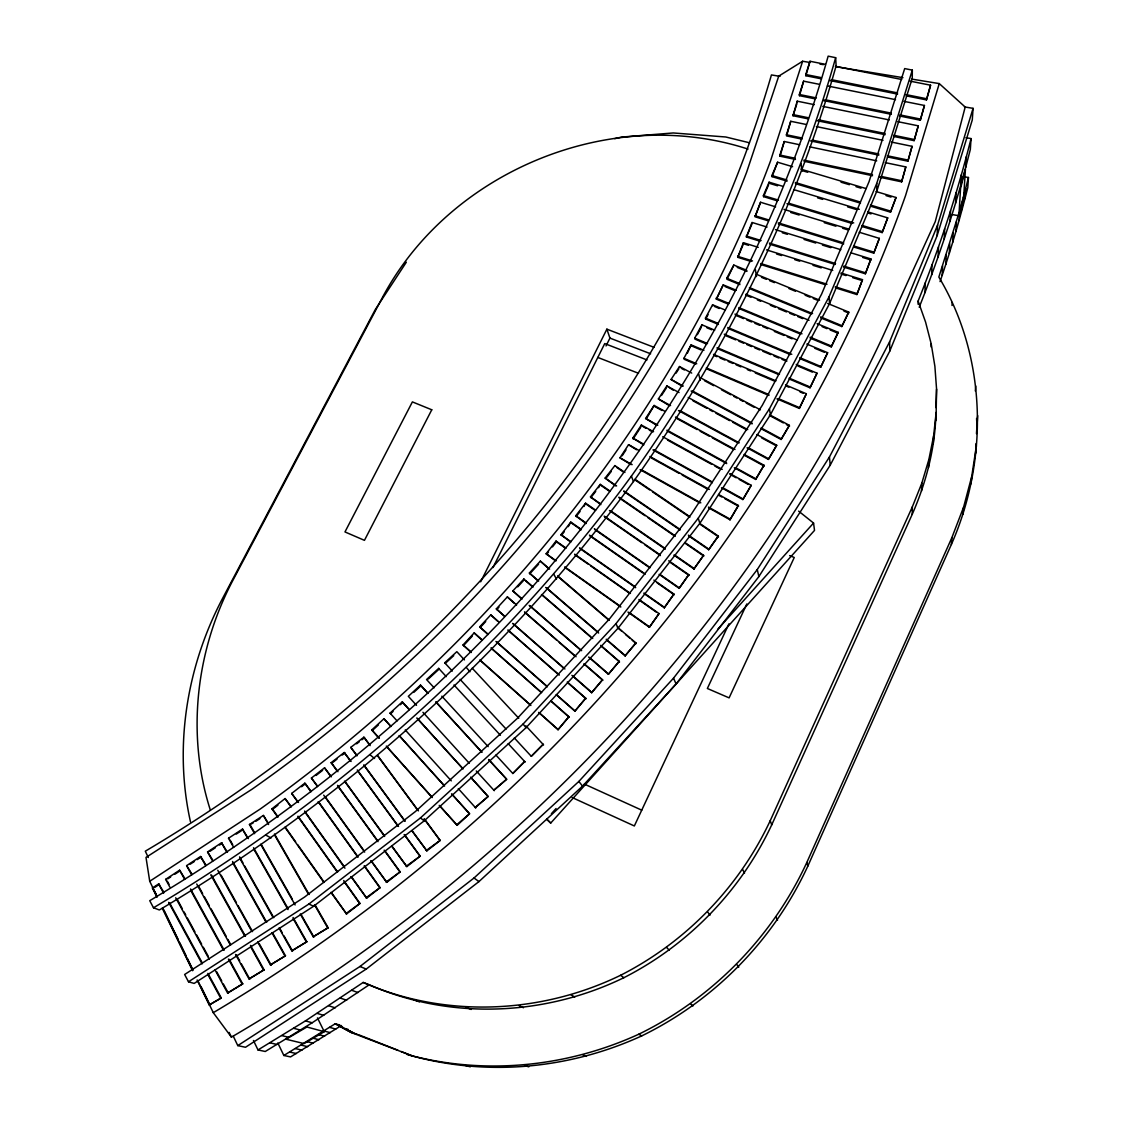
<?xml version="1.0" encoding="UTF-8"?>
<svg xmlns="http://www.w3.org/2000/svg" width="1123" height="1123" viewBox="0 0 1123 1123"><rect width="100%" height="100%" fill="white"/><g stroke="black" fill="none" stroke-linecap="round" stroke-linejoin="round"><path stroke-width="1.5" d="M879.365 177.153L901.629 181.842L905.812 166.92L885.261 162.624M905.812 166.92L901.629 181.842M887.381 156.911L907.889 161.179L912.058 146.327L891.55 142.088M912.325 70.131L912.255 78.273L876.895 190.98L829.56 303.575L770.434 414.752L699.826 523.346L618.155 628.08L526.041 727.69L424.213 820.843L313.598 906.275L194.153 983.425L188.496 981.783L184.635 974.497L304.572 897.066L415.37 811.578L517.366 718.355L609.663 618.717L691.501 513.941L762.278 405.333L821.587 294.142L869.09 181.561L904.689 68.573L912.325 70.131L876.712 183.554L829.013 296.879L769.423 408.828L698.253 518.194L615.937 623.7L523.079 724.054L420.437 817.937L308.909 904.029L188.496 981.783M912.058 146.327L907.889 161.179M893.641 136.43L914.108 140.642L918.263 125.832L897.796 121.663M918.263 125.832L914.108 140.642M253.461 1040.488L257.995 1049.935L305.442 1020.891L363.192 982.443L369.256 984.759C450.098 1020.26 544.809 1016.147 623.841 977.712C688.511 944.836 740.941 890.553 771.712 824.872L912.213 514.348L912.339 506.88L921.772 483.297L928.847 459.602L933.62 435.935L936.161 412.408L936.568 389.148L934.883 366.266L931.206 343.891L925.591 322.119L918.123 301.076C939.333 248.155 957.175 193.872 971.058 138.578L965.892 137.708M899.874 116.062L920.299 120.217L924.44 105.464L904.015 101.365M912.213 514.348C926.068 482.778 934.982 448.765 935.894 414.219M936.006 407.635L936.568 389.148M918.067 304.221L918.123 301.076M924.44 105.464L920.299 120.217M906.079 95.82L926.461 99.905L930.574 85.208L910.206 81.165M919.218 307.253L924.959 292.626L925.212 283.038M930.574 85.208L926.461 99.905M921.548 491.004L921.772 483.297M924.959 292.626L931.669 274.756L931.992 264.986M931.093 346.909L931.206 343.891M233.261 1036.122L237.781 1045.611L245.502 1047.268L366.252 969.065L478.959 881.583L582.556 786.114L676.116 683.977L758.881 576.548L830.234 465.161L889.767 351.106L937.158 235.619L937.565 225.162L973.065 108.341L964.446 106.91M928.539 467.547L928.847 459.602M931.669 274.756L938.098 256.858L938.491 246.934M277.802 1042.944L283.852 1055.48L335.244 1023.755L351.204 1032.5L412.59 1056.027C488.561 1076.648 570.287 1068.619 641.696 1035.911C714.663 1000.354 773.775 939.74 807.844 866.086L951.363 544.473C988.731 459.869 987.033 357.156 938.842 277.072L959.182 212.261M933.255 444.104L933.62 435.935M975.606 453.594L976.041 443.627M976.463 433.646L977.698 415.636M935.782 420.802L936.161 412.408M940.049 281.62L942.169 275.36L942.59 266.011M938.098 256.858L944.218 238.96L944.668 228.867M942.169 275.36L945.777 264.382L946.226 254.949M944.218 238.96L950.03 221.063L950.549 210.801M945.777 264.382L949.272 253.419L949.763 243.873M949.272 253.419L952.641 242.442L953.174 232.812M950.03 221.063L955.561 203.151L956.136 192.735M952.641 242.442L955.912 231.478L956.459 221.75M952.023 305.484L952.206 302.466M958.916 215.756L960.53 188.65L965.443 169.012L963.702 196.567L958.916 215.756L952.178 214.549M955.561 203.151L960.783 185.253L961.414 174.669M955.912 231.478L959.056 220.515L959.547 212.317M959.056 220.515L962.074 209.538L962.706 199.613L959.646 210.675M960.783 185.253L965.71 167.369L966.384 156.616M962.074 209.538L964.994 198.574L965.64 188.552L968.461 177.49L963.309 176.606M968.461 177.49L967.787 187.611L964.994 198.574M971.058 138.578L970.328 149.485L965.71 167.369M973.065 108.341L972.293 119.88L937.158 235.619M951.363 544.473L951.897 537.594L963.632 507.049L971.746 476.391L976.392 445.845M962.973 514.236L963.632 507.049M975.325 390.972L975.789 385.989M971.002 483.859L971.746 476.391M963.113 198.027L965.64 188.552M939.263 83.593L905.601 195.444A1320.157 1023.657 -37.2 0 1 213.286 1012.679L231.408 1037.147A1322.08 1030.675 -37.2 0 0 882.889 336.409L935.262 221.624L965.19 107.036L939.263 83.593L911.595 79.073M795.449 159.438L780.036 156.195L779.909 155.058L784.261 141.512L799.66 144.741M801.934 139.112L786.549 135.911L786.423 134.76L790.746 121.284L806.132 124.456M808.378 118.898L793.02 115.739L797.204 101.168L814.259 104.65M814.779 98.782L799.464 95.68L799.351 94.486L803.633 81.165L818.948 84.239M821.152 78.792L805.865 75.732L805.767 74.525L810.02 61.274L825.293 64.306M780.036 156.195L784.261 141.512M787.026 134.409L790.746 121.284M793.02 115.739L796.839 103.835M799.464 95.68L803.633 81.165M805.865 75.732L810.02 61.274M809.543 62.397L802.622 61.26L770.448 161.179A1190.492 919.512 -37 0 1 260.213 809.037L149.724 881.274L156.532 895.354M153.486 907.777C339.441 797.218 503.483 650.821 631.393 476.124C721.892 349.014 793.287 208.12 835.652 57.68L828.156 56.15C774.786 245.783 674.895 419.834 547.715 569.515C433.703 700.303 298.732 811.887 149.738 900.688L153.486 907.777L159.34 909.967C343.778 800.32 506.67 654.849 633.456 481.542C723.282 355.261 794.101 215.279 836.116 65.836L835.652 57.68M835.386 287.825L856.891 294.549L862.492 279.669L840.987 273.001M843.584 267.049L865.356 273.787L870.943 258.964L850.841 252.787M853.705 246.99L873.778 253.138L879.351 238.371L859.277 232.264M862.113 226.523L882.159 232.587L887.703 217.876L867.658 211.84M870.479 206.155L890.497 212.163L896.028 197.494L876.01 191.528M856.891 294.549L862.492 279.669M865.356 273.787L870.943 258.964M873.778 253.138L879.351 238.371M882.159 232.587L887.703 217.876M890.497 212.163L896.028 197.494M237.781 1045.611L359.964 966.496L474.018 878.004L578.85 781.44L673.519 678.166L757.253 569.572L829.434 456.991L889.641 341.771L937.565 225.162M751.006 261.462L737.769 257.321L743.37 242.708L758.264 247.341M759.822 241.136L746.416 236.995L751.989 222.438L767.065 227.071M768.399 220.866L755.007 216.767L760.566 202.266L775.614 206.843M776.919 200.708L763.556 196.651L763.415 195.556L769.101 182.193L782.464 186.207M787.083 181.14L772.062 176.634L771.922 175.525L777.579 162.231L792.599 166.695M737.769 257.321L742.893 245.263M746.416 236.995L752.157 223.505M755.639 215.279L760.566 202.266M763.556 196.651L768.609 184.776M772.062 176.634L777.579 162.231M407.186 1054.567C483.985 1075.413 566.596 1067.271 638.776 1034.213C712.558 998.249 772.343 936.975 806.805 862.506L951.897 537.594M363.192 982.443C444.933 1018.336 540.71 1014.139 620.612 975.269C686.027 942.015 739.074 887.128 770.224 820.702L912.339 506.88M728.967 623.798L634.341 825.966L572.14 797.527M746.837 603.963L707.364 688.483L729.108 697.874L794.256 557.485L789.623 555.59M492.997 567.55L604.736 343.582L647.002 359.936M606.027 345.94L609.929 338.093L606.883 329.165L654.204 347.386M480.686 581.798L606.883 329.165M776.934 398.862L799.323 408.421L806.356 393.766L785.553 384.936M789.244 379.012L810.02 387.8L817.025 373.187L796.235 364.456M799.899 358.588L820.66 367.291L827.637 352.72L806.861 344.073M810.202 338.135L831.245 346.881L838.207 332.352L817.151 323.663M820.759 317.907L841.787 326.554L848.721 312.082L827.693 303.463M799.323 408.421L806.356 393.766M810.02 387.8L817.025 373.187M820.66 367.291L827.637 352.72M831.245 346.881L838.207 332.352M841.787 326.554L848.721 312.082M695.362 364.034L684.174 359.262L683.921 358.321L691.122 344.873L703.924 350.306M706.128 343.849L694.94 339.118L694.716 338.163L701.875 324.786L714.663 330.162M718.439 324.435L705.665 319.072L705.455 318.104L712.572 304.782L725.36 310.116M727.662 303.842L716.334 299.125L723.226 284.877L736.183 290.225M739.903 284.61L726.96 279.276L726.763 278.265L733.824 265.07L746.781 270.362M687.36 353.282L691.122 344.873M697.327 334.668L701.299 327.228M705.665 319.072L708.037 314.637M716.334 299.125L723.226 284.877M727.746 277.816L733.824 265.07M738.387 505.476L730.006 519.738L738.387 505.476L718.552 494.499M721.513 487.761L742.85 499.553L751.217 485.318L729.852 473.597M734.316 467.758L755.653 479.437L764.005 465.245L744.156 454.45M747.062 447.824L768.399 459.405L776.723 445.255L756.888 434.545M761.268 428.804L781.089 439.472L789.399 425.35L769.55 414.724M742.85 499.553L751.217 485.318M755.653 479.437L764.005 465.245M768.399 459.405L776.723 445.255M781.089 439.472L789.399 425.35M630.944 464.599L619.966 457.833L628.543 444.68L639.212 450.59M643.788 444.862L632.811 438.124L641.359 425.027L653.558 431.723M656.576 425.196L645.613 418.486L654.119 405.445L664.802 411.257M669.308 405.628L658.373 398.946L666.837 385.947L679.05 392.545M681.998 386.13L671.063 379.476L679.499 366.533L691.712 373.075M622.184 455.741L625.988 449.902M633.119 438.967L640.7 427.344M646.848 417.91L654.119 405.445M661.461 395.507L666.164 388.291M676.004 373.201L678.811 368.891M659.033 613.579L649.375 627.266L659.033 613.579L639.015 599.485M673.94 594.095L664.283 607.754L673.94 594.095L653.881 580.1M688.778 574.681L679.148 588.326L688.778 574.681L668.704 560.784M703.574 555.352L693.958 568.954L703.574 555.352L684.918 542.535M718.313 536.078L708.711 549.652L718.313 536.078L699.629 523.346M555.113 560.531L546.143 553.737L556.039 541.061L566.048 548.108M569.937 541.497L560.967 534.73L570.821 522.097L580.844 529.087M586.122 523.529L575.734 515.78L585.56 503.188L595.597 510.137M600.833 504.62L590.459 496.899L600.244 484.364L610.28 491.256M615.502 485.782L605.129 478.089L614.871 465.596L624.921 472.446M546.55 554.467L548.529 551.94M552.474 546.873L556.432 541.805L556.039 541.061M561.36 535.474L564.308 531.684M568.238 526.645L570.821 522.097M576.113 516.552L580.029 511.512M583.96 506.487L585.56 503.188M590.81 497.686L595.695 491.425M598.629 487.663L600.244 484.364M606.434 477.654L611.305 471.407M406.329 262.206L375.293 309.555L222.312 598.896C186.741 666.627 173.714 746.795 190.475 821.783M551.393 813.698L556.067 808.518M717.583 629.456L813.557 523.065L798.621 511.119M546.845 819.537L550.719 823.061L814.526 530.393L813.557 523.065M568.884 716.755L558.047 729.683L568.884 716.755L550.719 700.682M585.715 698.225L574.892 711.14L585.715 698.225L567.255 682.026M602.504 679.766L591.681 692.652L602.504 679.766L584.002 663.651M619.222 661.335L608.427 674.221L619.222 661.335L600.693 645.332M635.913 642.974L625.118 655.832L635.913 642.974L617.327 627.069M471.309 652.491L463.041 644.953L474.159 632.909L481.935 639.801M488.07 634.509L479.703 626.887L490.779 614.885L498.682 621.833M504.676 616.485L496.31 608.891L507.343 596.917L516.594 604.974M521.226 598.503L512.86 590.937L523.865 579.005L533.144 587.006M537.735 580.577L529.368 573.039L540.345 561.135L549.638 569.094M463.546 645.571L472.418 635.955M480.181 627.532L485.712 621.538M496.773 609.55L498.977 607.164M517.703 586.852L524.301 579.693L523.865 579.005M529.789 573.741L538.563 564.223M456.654 824.872L469.582 813.754L457.187 825.293L439.205 805.359M488.14 796.474L475.268 807.535L488.14 796.474L470.607 777.158M506.67 779.236L493.839 790.255L506.67 779.236L489.066 760.018M512.832 773.494L524.694 761.534L512.832 773.494L495.917 755.077M531.291 756.312L543.153 744.352L531.291 756.312L514.334 737.965M378.718 737.769L371.741 729.964L383.954 718.734L390.369 725.753M397.051 720.882L390.046 713.119L402.231 701.917L408.66 708.908M416.521 705.328L408.323 696.316L420.479 685.128L428.074 693.396M434.152 687.809L426.543 679.541L438.686 668.382L446.28 676.636M453.72 655.635L445.269 663.412L444.736 662.809L456.836 651.677L464.445 659.903M371.741 729.964L372.359 730.497L378.451 724.896M393.078 711.435L390.65 713.667L390.046 713.119M400.378 704.711L402.82 702.479M413.755 692.414L421.041 685.704M428.312 679.008L439.219 668.985L438.686 668.382M345.912 913.631L359.992 903.411L346.572 913.954L330.906 892.392M366.056 897.796L380.093 887.619L366.688 898.147L350.98 876.642M386.172 882.004L400.167 871.855L386.789 882.369L370.815 860.639M406.259 866.226L420.199 856.119L406.849 866.605L391.843 846.377M426.305 850.476L440.202 840.397L426.866 850.869L411.818 830.711M277.914 817.333L271.906 808.827L285.088 798.565L290.885 806.174M297.707 801.892L291.671 793.428L304.838 783.18L310.636 790.774M317.556 786.605L311.408 778.057L324.547 767.823L331.383 776.821M337.293 771.22L331.117 762.714L344.228 752.494L351.064 761.478M356.988 755.863L350.783 747.385L363.88 737.179L369.692 744.746M271.906 808.827L272.65 809.276L277.914 805.177M301.582 786.732L305.526 783.657M316.026 775.474L322.596 770.364M331.117 762.714L331.776 763.205L337.012 759.12M342.248 755.035L344.873 753M356.651 743.819L359.276 741.784M361.887 739.748L364.498 737.713M257.995 1049.935L265.253 1051.493L312.18 1022.772L369.256 984.759M227.604 993.027L242.68 983.874L227.604 993.027L215.054 969.977M249.039 978.947L264.073 969.823L249.039 978.947L235.549 954.452M270.446 964.882L285.453 955.785L270.446 964.882L257.7 941.986M291.84 950.83L306.804 941.762L291.84 950.83L279.009 928.005M313.219 936.793L328.141 927.738L313.219 936.793L300.29 914.038M156.995 897.333L152.447 887.97L158.638 883.927L163.677 891.957M169.826 887.03L165.643 879.351L179.624 870.199L184.663 878.228M191.682 874.817L186.615 865.636L200.596 856.498L205.635 864.513M212.668 861.088L207.573 851.922L221.54 842.797L227.45 852.329M233.654 847.36L228.516 838.235L242.47 829.111L248.394 838.628M254.612 833.659L249.446 824.549L263.386 815.438L268.453 823.426M154.553 887.507L159.508 884.278M167.888 878.79L170.682 876.965M174.879 874.227L179.062 871.49M190.236 864.177L194.433 861.439M197.213 859.614L201.41 856.877M209.776 851.402L215.349 847.753M219.547 845.029L222.326 843.205M236.265 834.08L243.242 829.532M249.446 824.549L252.984 823.159M255.763 821.334L259.946 818.611M209.243 1004.945L221.273 997.94L209.243 1004.945L197.129 979.986M283.852 1055.48L290.548 1056.911L341.378 1025.538M802.622 61.26L778.73 76.139L746.641 172.184A1145.755 888.475 -36.9 0 1 252.17 789.132L146.004 857.41L149.724 881.274M324.266 1031.7L304.066 1043.59L286.084 1039.238L306.902 1026.998L324.266 1031.7L317.458 1017.887M614.744 138.676L621.44 137.104L673.253 132.963L725.767 136.992L749.392 142.761M819.93 64.095L823.384 64.657M835.484 66.636L902.948 77.655M780.05 76.364L771.431 74.932C675.99 403.634 436.987 678.348 145.302 851.192L148.306 857.523M835.484 66.327L901.713 79.48M805.767 74.525L821.067 77.585M831.273 79.635L897.586 92.914M906.079 94.613L926.489 98.712M829.644 80.491L897.586 94.107M827.454 85.952L895.508 99.652M799.351 94.486L816.393 97.94M824.914 99.68L891.353 113.156M899.874 114.883L920.327 119.038M823.285 100.508L891.367 114.335M822.78 106.376L889.276 119.936M792.908 114.574L808.265 117.733M818.513 119.838L885.106 133.511M893.641 135.265L914.122 139.477M816.898 120.652L885.121 134.676M816.379 126.576L883.015 140.333M786.423 134.76L801.822 137.961M812.083 140.094L878.804 153.991M887.367 155.774L907.889 160.042M810.469 140.894L878.832 155.128M809.936 146.888L876.698 160.842M779.909 155.058L795.337 158.315M803.9 160.126L872.487 174.584M881.05 176.395L901.629 180.733M804.012 161.249L872.515 175.707M289.636 1052.054L296.275 1053.528M269.955 1042.832L277.086 1044.46M295.391 1048.601L301.975 1050.117M301.146 1045.12L307.646 1046.664M281.859 1035.617L288.85 1037.329M306.86 1041.625L313.317 1043.197M312.573 1038.087L318.96 1039.716M748.03 149.092C610.982 104.425 449.172 170.921 382.002 298.283L232.896 580.338C196.006 650.105 186.123 734.526 210.324 810.02M318.258 1034.536L324.589 1036.192M293.693 1028.303L300.543 1030.1M323.943 1030.956L330.204 1032.655M329.601 1027.363L335.791 1029.103M465.498 1065.488L470.298 1066.836M305.442 1020.891L312.18 1022.772M351.204 1032.5L357.17 1034.185M347.583 1030.633L352.089 1031.911M349.379 1031.574L353.885 1032.851M342.248 1027.742L348.312 1029.482M344.017 1028.71L347.035 1029.58M345.8 1029.679L350.32 1030.97M338.725 1025.762L341.785 1026.647M340.48 1026.759L343.526 1027.629M335.244 1023.755L339.848 1025.088M336.984 1024.766L341.574 1026.085M800.938 169.18L866.001 188.552M802.706 170.794L807.718 172.282M841.043 182.207L849.367 184.691M856.035 186.685L861.032 188.173M886.033 195.613L891.03 197.101M317.135 1013.381L323.733 1015.36M771.922 175.525L786.956 180.031M795.309 182.53L860.429 202.056M870.451 205.06L890.483 211.068M795.421 183.639L860.471 203.151M794.158 189.731L859.306 209.327M777.579 185.8L769.241 183.302L769.101 182.193M817.628 197.859L822.64 199.375M847.668 206.899L856.021 209.411M867.7 212.935L871.041 213.932M763.415 195.556L778.464 200.119M788.5 203.165L853.719 222.916M862.071 225.442L882.145 231.52M786.942 203.74L852.09 223.477M783.98 209.383L849.241 229.218M790.803 212.5L799.155 215.04M824.226 222.663L835.919 226.214M842.601 228.25L847.626 229.78M754.853 215.7L768.244 219.799M778.295 222.873L843.612 242.863M853.662 245.937L873.75 252.085M778.436 223.94L843.668 243.916M775.446 229.639L840.79 249.699M782.282 232.756L787.293 234.3M804.04 239.438L815.747 243.045M822.443 245.095L830.809 247.664M862.604 257.434L870.985 260.003M746.248 235.942L761.127 240.547M769.395 243.101L835.554 263.554M843.822 266.109L865.314 272.763M769.873 244.252L835.203 264.452M766.532 249.896L832.719 270.432M748.494 245.291L743.538 243.761L743.37 242.708M776.597 254.023L781.552 255.553M794.775 259.666L799.73 261.196M812.954 265.309L821.222 267.864M841.057 274.026L846.012 275.57M852.624 277.62L860.892 280.188M737.6 256.297L752.494 260.943M760.776 263.54L827.033 284.231M835.315 286.814L856.835 293.538M760.931 264.565L825.461 284.723M328.758 1005.787L335.216 1007.836M524.595 1065.502L528.765 1066.85M340.311 998.094L346.642 1000.242M351.78 990.318L357.984 992.55M609.929 338.093L650.624 353.787M413.868 999.737L419.398 1001.87M597.815 357.437L638.496 373.285M358.798 1034.83L397.921 1050.244M401.178 1051.535L412.59 1056.027M152.447 887.97L156.35 894.554M756.481 274.335L819.593 300.164M737.25 267.414L746.949 271.387M761.492 277.339L766.349 279.318M769.578 280.652L774.421 282.631M788.978 288.583L795.435 291.236M805.135 295.195L809.992 297.188M813.22 298.507L818.077 300.501M843.935 311.085L848.777 313.064M359.964 966.496L366.252 969.065M726.763 278.265L739.72 283.6M749.434 287.6L812.575 313.584M820.674 316.925L841.717 325.586M749.603 288.597L811.059 313.907M745.897 294.24L809.051 320.322M725.051 286.547L734.751 290.562M746.079 295.237L750.922 297.244M757.393 299.911L760.636 301.245M770.336 305.259L775.193 307.267M778.421 308.6L786.507 311.941M789.75 313.275L794.607 315.282M797.835 316.616L802.692 318.623M822.106 326.639L826.949 328.646M830.192 329.98L838.277 333.32M716.137 298.142L729.094 303.519M738.822 307.562L802.004 333.812M810.104 337.167L831.16 345.926M738.99 308.544L800.502 334.093M466.256 1007.401L471.225 1009.465M734.947 314.103L797.274 340.072M714.41 306.439L719.267 308.474M735.453 315.212L743.538 318.595M746.781 319.943L751.638 321.964M754.881 323.312L759.738 325.333M762.966 326.681L767.823 328.702M774.309 331.411L784.008 335.454M787.251 336.802L792.108 338.823M814.779 348.27L824.479 352.327M582.879 1054.918L586.417 1056.392M705.455 318.104L718.243 323.466M727.83 327.495L791.785 354.292M799.787 357.647L820.562 366.365M728.027 328.449L790.311 354.573M165.643 879.351L166.499 879.702M724.265 334.205L786.633 360.413M706.886 327.762L711.687 329.783M726.062 335.833L735.649 339.862M738.836 341.195L743.637 343.217M746.823 344.564L751.624 346.572M754.81 347.919L759.611 349.941M762.798 351.274L770.785 354.643M773.986 355.977L778.772 357.998M781.973 359.346L786.76 361.353M797.948 366.056L812.322 372.106M694.716 338.163L707.518 343.582M717.12 347.639L779.516 374.029M789.118 378.1L809.922 386.888M717.316 348.593L778.057 374.282M713.526 354.377L775.951 380.865M691.361 345.828L700.949 349.899M713.737 355.317L716.937 356.679M720.138 358.026L724.925 360.062M728.125 361.424L732.926 363.459M736.126 364.821L740.913 366.856M747.314 369.565L750.515 370.927M755.302 372.962L774.491 381.09M785.679 385.849L788.879 387.196M800.067 391.955L803.268 393.303M683.921 358.321L696.737 363.796M706.339 367.895L768.792 394.538M778.393 398.637L799.211 407.523M706.564 368.821L768.946 395.436M186.615 865.636L191.668 873.652M584.367 784.093L641.738 810.16M519.079 1005.661L523.444 1007.738M308.909 904.029L313.598 906.275M207.573 851.922L212.626 859.937M228.516 838.235L229.303 838.642M700.864 377.974L760.397 409.825M681.296 368.288L684.384 369.944M704.486 380.697L713.765 385.666M721.499 389.807L730.764 394.763M733.866 396.419L736.955 398.075M740.043 399.732L743.131 401.388M746.234 403.045L753.954 407.186M769.423 415.454L783.335 422.908M786.423 424.564L789.525 426.221M671.063 379.476L683.275 386.045M692.428 390.972L751.947 423.006M761.113 427.933L780.948 438.602M691.136 391.043L752.129 423.876M688.202 397.486L747.721 429.604M673.196 390.144L666.837 385.947M693.017 400.841L706.732 408.253M709.792 409.895L712.838 411.537M715.884 413.194L729.599 420.592M732.659 422.234L746.374 429.646M761.619 437.872L775.333 445.284M658.373 398.946L670.571 405.571M679.738 410.541L739.257 442.841M748.409 447.81L768.244 458.577M678.46 410.583L737.909 442.855M675.485 417.082L735.004 449.467M654.4 406.329L662.023 410.485M677.267 418.781L697.088 429.562M700.134 431.218L709.273 436.201M712.333 437.858L733.67 449.481M744.338 455.292L764.159 466.073M645.613 418.486L657.825 425.168M666.978 430.179L726.497 462.746M735.649 467.758L755.484 478.623M667.244 431.035L726.693 463.588M662.724 436.749L722.229 469.414M643.17 426.726L646.23 428.396M649.276 430.067L652.323 431.737M667.567 440.118L711.757 464.375M714.818 466.045L719.38 468.558M730.048 474.411L736.155 477.766M739.201 479.437L748.339 484.462M632.811 438.124L643.493 444.02M654.176 449.916L712.15 481.907M722.833 487.803L742.668 498.752M652.94 449.902L712.375 482.722M649.894 456.5L709.399 489.431M636.46 449.747L628.543 444.68M651.705 458.184L679.134 473.373M682.194 475.057L708.094 489.389M718.762 495.299L721.808 496.984M724.854 498.682L738.583 506.262M266.095 835.245L271.05 837.997M619.966 457.833L632.165 464.627M641.317 469.723L700.822 502.837M708.445 507.077L729.81 518.966M640.096 469.695L699.531 502.781M708.669 507.863L730.006 519.738M570.975 994.81L574.765 997.027M638.776 1034.213L641.696 1035.911M291.671 793.428L298.493 802.468M634.986 479.296L689.578 516.496M616.625 467.393L623.798 472.278M635.281 480.097L649.641 489.881M652.505 491.832L689.817 517.268M699.868 524.118L718.523 536.822M605.129 478.089L616.611 485.964M623.784 490.877L679.78 529.242M688.399 535.138L708.487 548.908M624.107 491.677L680.033 530M688.638 535.896L708.711 549.652M618.899 497.18L674.867 535.629M600.58 485.164L609.185 491.074M619.222 497.966L645.023 515.696M647.887 517.661L675.134 536.373M685.17 543.279L703.798 556.082M590.459 496.899L600.496 503.834M610.533 510.768L665.041 548.417M675.077 555.352L693.719 568.238M609.438 510.558L665.307 549.161M673.898 555.099L693.958 568.954M604.188 516.103L660.113 554.832M585.911 503.974L594.502 509.926M604.539 516.875L641.766 542.662M644.63 544.641L660.38 555.562M670.417 562.497L689.031 575.397M311.408 778.057L317.205 785.651M575.734 515.78L585.771 522.771M594.362 528.751L650.231 567.662M660.268 574.653L678.896 587.624M594.713 529.509L649.094 567.382M659.117 574.358L679.148 588.326M589.435 535.095L645.29 574.092M571.2 522.855L581.209 529.845M589.8 535.839L642.721 572.814M657.039 582.795L674.207 594.797M560.967 534.73L570.989 541.763M579.566 547.799L635.393 586.978M643.97 593.014L664.016 607.08M579.945 548.529L635.688 587.68M644.265 593.702L664.283 607.754M574.625 554.158L630.424 593.435M556.432 541.805L564.995 547.842M575.004 554.874L587.862 563.943M590.726 565.95L629.315 593.112M639.31 600.159L656.464 612.232M546.143 553.737L556.152 560.826M564.729 566.904L620.486 606.364M629.062 612.442L649.08 626.606M565.122 567.606L620.808 607.038M627.954 612.105L649.375 627.266M474.018 878.004L478.959 881.583M620.612 975.269L623.841 977.712M420.437 817.937L424.213 820.843M350.783 747.385L356.595 754.951M370.422 755.119L374.549 758.474M557.598 575.917L609.368 620.247M548.712 568.659L540.345 561.135M557.991 576.618L608.371 619.77M617.664 627.715L621.637 631.126M625.609 634.537L629.596 637.934M632.235 640.208L636.222 643.619M529.368 573.039L538.647 581.026M546.592 587.876L598.292 632.389M606.238 639.24L624.795 655.214M545.68 587.427L598.643 633.035M606.588 639.871L625.118 655.832M542.409 595.008L592.733 638.468M525.62 580.844L532.246 586.557M541.497 594.544L590.445 636.825M601.03 645.964L619.559 661.952M512.86 590.937L522.111 598.98M530.056 605.859L581.63 650.652M589.561 657.545L608.076 673.618M529.158 605.381L580.675 650.133M588.606 657.011L608.427 674.221M524.525 611.867L576.071 656.744M514.404 603.346L507.343 596.917M524.96 612.54L556.643 640.124M559.282 642.426L575.13 656.211M584.367 664.269L602.854 680.356M690.645 1003.906L692.989 1005.955M496.31 608.891L504.227 615.825M513.464 623.911L564.925 668.957M572.842 675.892L591.316 692.063M512.593 623.405L563.999 668.41M571.902 675.344L591.681 692.652M507.919 629.933L559.338 675.077M497.826 621.328L490.779 614.885M508.368 630.579L558.426 674.516M567.648 682.616L586.094 698.801M479.703 626.887L487.494 633.765M496.577 641.794L547.224 686.504M556.32 694.533L574.499 710.578M495.973 641.472L547.266 686.757M556.475 694.884L574.892 711.14M491.018 647.845L541.637 692.638M481.121 639.282L474.159 632.909M491.495 648.462L540.753 692.063M551.126 701.243L569.277 717.316M463.041 644.953L470.818 651.873M479.886 659.945L530.421 704.921M539.503 712.993L557.64 729.136M480.377 660.549L530.856 705.483M538.619 712.403L558.047 729.683M666.655 947.503L669.336 950.269M546.704 818.892L550.719 823.061M472.207 668.185L518.77 718.243M525.859 725.851L543.574 744.872M444.736 662.809L452.33 671.049M460.079 679.373L506.08 729.052M454.001 684.974L500.423 735.27M508.2 743.665L525.143 762.04M441.83 696.19L488.168 746.641M436.286 702.366L482.034 752.326M420.479 685.128L427.526 692.821M435.738 701.805L481.542 751.82M488.589 759.513L506.192 778.758M422.936 712.305L469.246 763.233M476.264 770.954L494.317 790.718M416.844 717.92L462.423 768.146M402.231 701.917L409.263 709.652M417.447 718.664L463.083 768.946M471.281 777.958L487.663 796.01M405.235 729.936L451.292 780.864M458.282 788.613L475.773 807.984M399.69 736.098L443.95 785.286M452.106 794.34L469.582 813.754M383.954 718.734L390.944 726.511M399.114 735.579L444.582 786.1M451.586 793.877L469.077 813.305M372.359 730.497L379.321 738.288M386.298 746.079L431.625 796.726M439.753 805.823L457.187 825.293M386.859 746.865L432.229 797.569M466.606 667.764L469.961 671.779M523.079 724.054L526.041 727.69M578.85 781.44L582.556 786.114M377.988 755.99L418.43 810.862M424.648 819.299L440.202 840.397M363.88 737.179L370.113 745.63M377.37 755.498L417.854 810.413M424.087 818.864L439.654 839.99M736.941 964.685L738.766 967.156M363.824 764.833L405.164 821.25M412.408 831.132L426.866 850.869M364.231 765.746L404.589 820.815M357.254 769.943L398.525 826.458M404.715 834.922L420.199 856.119M344.228 752.494L350.432 760.973M357.661 770.883L397.935 826.023M404.14 834.515L419.623 855.726M331.776 763.205L337.939 771.712M345.14 781.622L384.22 835.442M392.446 846.784L406.849 866.605M344.494 781.145L384.642 836.453M337.532 785.342L377.581 840.65M384.768 850.588L400.167 871.855M324.547 767.823L330.709 776.344M337.911 786.282L377.988 841.66M384.15 850.181L399.563 871.476M325.389 797.021L364.273 851.08M371.432 861.032L386.789 882.369M323.705 795.154L364.666 852.104M318.806 802.173L357.619 856.288M364.764 866.254L380.093 887.619M304.838 783.18L310.973 791.743M318.132 801.724L357.998 857.326M364.133 865.875L379.476 887.268M304.6 811.031L344.298 866.731M351.429 876.726L366.688 898.147M304.74 811.775L344.943 868.191M298.002 816.182L337.63 871.953M343.722 880.53L359.992 903.411M285.088 798.565L291.11 807.044M298.142 816.926L337.265 872.01M344.298 881.892L359.346 903.074M272.65 809.276L277.634 816.351M285.635 827.665L295.616 841.815M297.623 844.636L323.592 881.415M331.58 892.729L346.572 913.954M284.919 827.244L323.915 882.467M707.757 912.058L709.975 915.217M274.503 834.01L309.106 894.484M315.17 905.068L328.141 927.738M263.386 815.438L268.579 824.521M274.644 835.119L308.404 894.133M314.468 904.731L327.453 927.43M553.836 574.372L556.503 579.075M250.204 824.984L254.5 832.55M261.392 844.678L292.387 899.214M301.006 914.361L313.921 937.087M260.648 844.271L295.124 904.941M253.545 847.725L287.909 908.395M293.061 917.491L306.804 941.762M242.47 829.111L247.622 838.221M253.644 848.848L288.035 909.588M293.201 918.698L306.102 941.467M230.159 840.158L232.714 844.721M239.564 856.877L242.975 862.955M244.688 866.001L273.759 917.673M279.739 928.314L282.308 932.876M284.021 935.908L292.57 951.111M239.648 858.014L273.015 917.351M232.559 861.453L266.684 922.32M272.65 932.96L285.453 955.785M221.54 842.797L226.664 851.936M232.629 862.604L265.926 921.997M271.906 932.666L284.709 955.505M221.119 875.196L236.392 902.639M238.09 905.685L252.521 931.599M259.315 943.797L271.204 965.148M217.764 870.241L251.763 931.304M211.573 875.196L245.446 936.245M250.527 945.412L264.073 969.823M200.596 856.498L205.677 865.665M210.759 874.831L244.674 935.95M250.597 946.647L263.315 969.57M198.406 885.893L202.617 893.543M204.302 896.603L209.355 905.77M211.04 908.83L226.214 936.371M227.899 939.432L230.426 944.008M236.335 954.718L239.704 960.839M241.389 963.899L249.811 979.2M196.736 884.012L230.482 945.257M190.559 888.953L224.193 950.198M229.232 959.379L242.68 983.874M179.624 870.199L184.677 879.393M190.559 890.132L223.379 949.918M228.432 959.112L241.894 983.636M167.327 881.246L169.012 884.306M177.378 899.649L182.389 908.858M184.06 911.932L185.744 914.992M187.415 918.067L194.939 931.879M196.623 934.94L201.635 944.148M203.305 947.222L208.331 956.431M216.697 971.774L221.722 980.983M223.393 984.043L228.418 993.251M175.693 897.782L209.187 959.224M169.517 902.71L202.084 962.608M207.923 973.36L221.273 997.94M158.638 883.927L163.649 893.15M168.661 902.373L202.084 963.885M207.937 974.652L220.459 997.715M615.937 623.7L618.155 628.08M742.696 869.567L744.507 873.203M163.916 910.135L178.29 939.726M179.806 942.843L185.857 955.308M187.373 958.424L192.665 969.331M200.989 986.471L209.313 1003.611M162.288 908.254L192.58 970.637M162.596 907.875L192.861 970.469M198.167 981.418L213.3 1012.707M229.162 1032.416L231.408 1037.147M776.133 917.266L777.509 920.256M673.519 678.166L676.116 683.977M614.871 465.596L615.193 466.41M631.393 476.124L633.456 481.542M770.224 820.702L771.712 824.872M641.359 425.027L641.654 425.884M698.253 518.194L699.826 523.346M806.805 862.506L807.844 866.086M679.499 366.533L679.752 367.46M698.731 374.198L700.247 380.318M757.253 569.572L758.881 576.548M701.875 324.786L702.1 325.754M712.572 304.782L712.782 305.765M769.423 408.828L770.434 414.752M755.4 269.745L756.481 276.567M801.12 163.832L801.85 171.342M829.434 456.991L830.234 465.161M797.204 101.168L797.316 102.347M829.013 296.879L829.56 303.575M976.561 418.486L976.898 423.666M876.712 183.554L876.895 190.98M889.641 341.771L889.767 351.106M431.779 409.783L364.456 540.345L344.972 531.937L412.394 401.894L431.779 409.783"/></g></svg>
